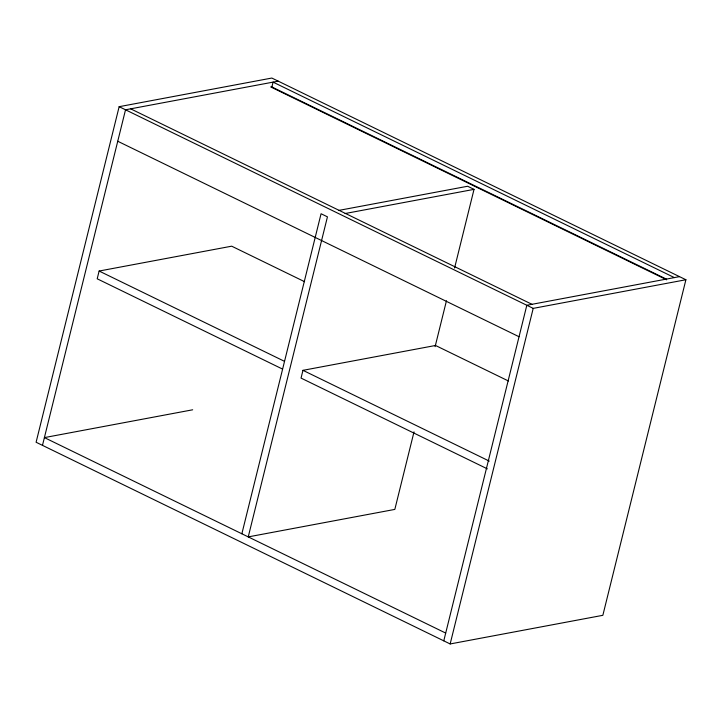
<?xml version="1.0" encoding="UTF-8"?>
<svg xmlns="http://www.w3.org/2000/svg" width="722" height="722" viewBox="0 0 722 722"><rect width="100%" height="100%" fill="white"/><g stroke="black" fill="none" stroke-linecap="round" stroke-linejoin="round"><path stroke-width="1.08" d="M119.148 106.685L36.1 442.252L450.158 643.952L602.852 615.315L685.9 279.748L271.842 78.048L119.148 106.685L533.206 308.375L685.9 279.748M42.481 445.366L125.529 109.789L278.223 81.162M304.594 281.697L231.69 246.184L99.122 271.039L97.208 278.8L282.51 369.068M271.743 87.552L273.087 82.127L674.384 277.6M241.861 533.784L321.064 213.739L327.445 216.844L248.242 536.897L394.826 509.407L414.022 431.855M508.432 380.99L435.528 345.477L302.96 370.332L301.047 378.093L487.359 468.858M435.104 346.65L446.458 300.776M454.571 268.006L474.029 189.363L467.648 186.249L338.699 210.427M443.777 640.838L526.825 305.271L679.519 276.634M450.158 643.952L533.206 308.375M345.08 213.541L474.029 189.363M192.675 409.798L44.403 437.604L445.7 633.077M271.499 86.757L666.487 279.161M270.669 86.911L666.668 279.811M130.664 108.832L531.961 304.305M117.74 141.25L519.037 336.732M99.122 271.039L284.432 361.307M302.96 370.332L489.281 461.096"/></g></svg>
